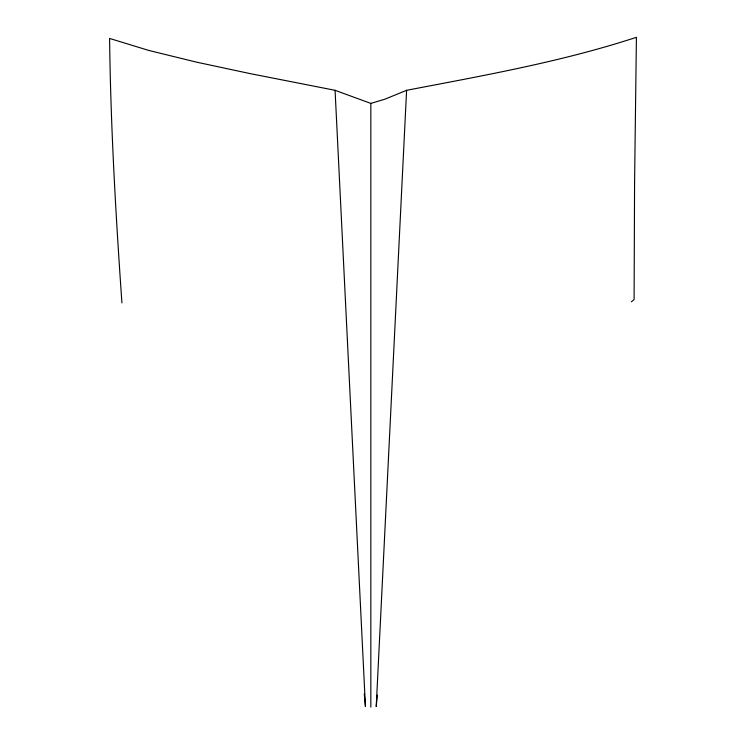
<?xml version="1.0" encoding="UTF-8"?>
<svg xmlns="http://www.w3.org/2000/svg" width="746" height="746" viewBox="0 0 746 746"><rect width="100%" height="100%" fill="white"/><g stroke="black" fill="none" stroke-linecap="round" stroke-linejoin="round"><path stroke-width="1.12" d="M631.433 301.794L634.091 299.575L634.576 182.956L636.413 37.3C561.57 61.825 483.781 75.495 406.598 90.313L376.226 706.546L377.299 695.048M406.598 90.313L384.908 99.19L370.837 103.405L335.075 90.313L249.901 73.565L196.515 62.151L148.874 50.458L109.587 38.438C110.66 126.699 115.761 214.857 121.924 302.895M364.262 693.901L365.437 706.546L335.075 90.313M370.837 103.405L370.837 707.115"/></g></svg>
